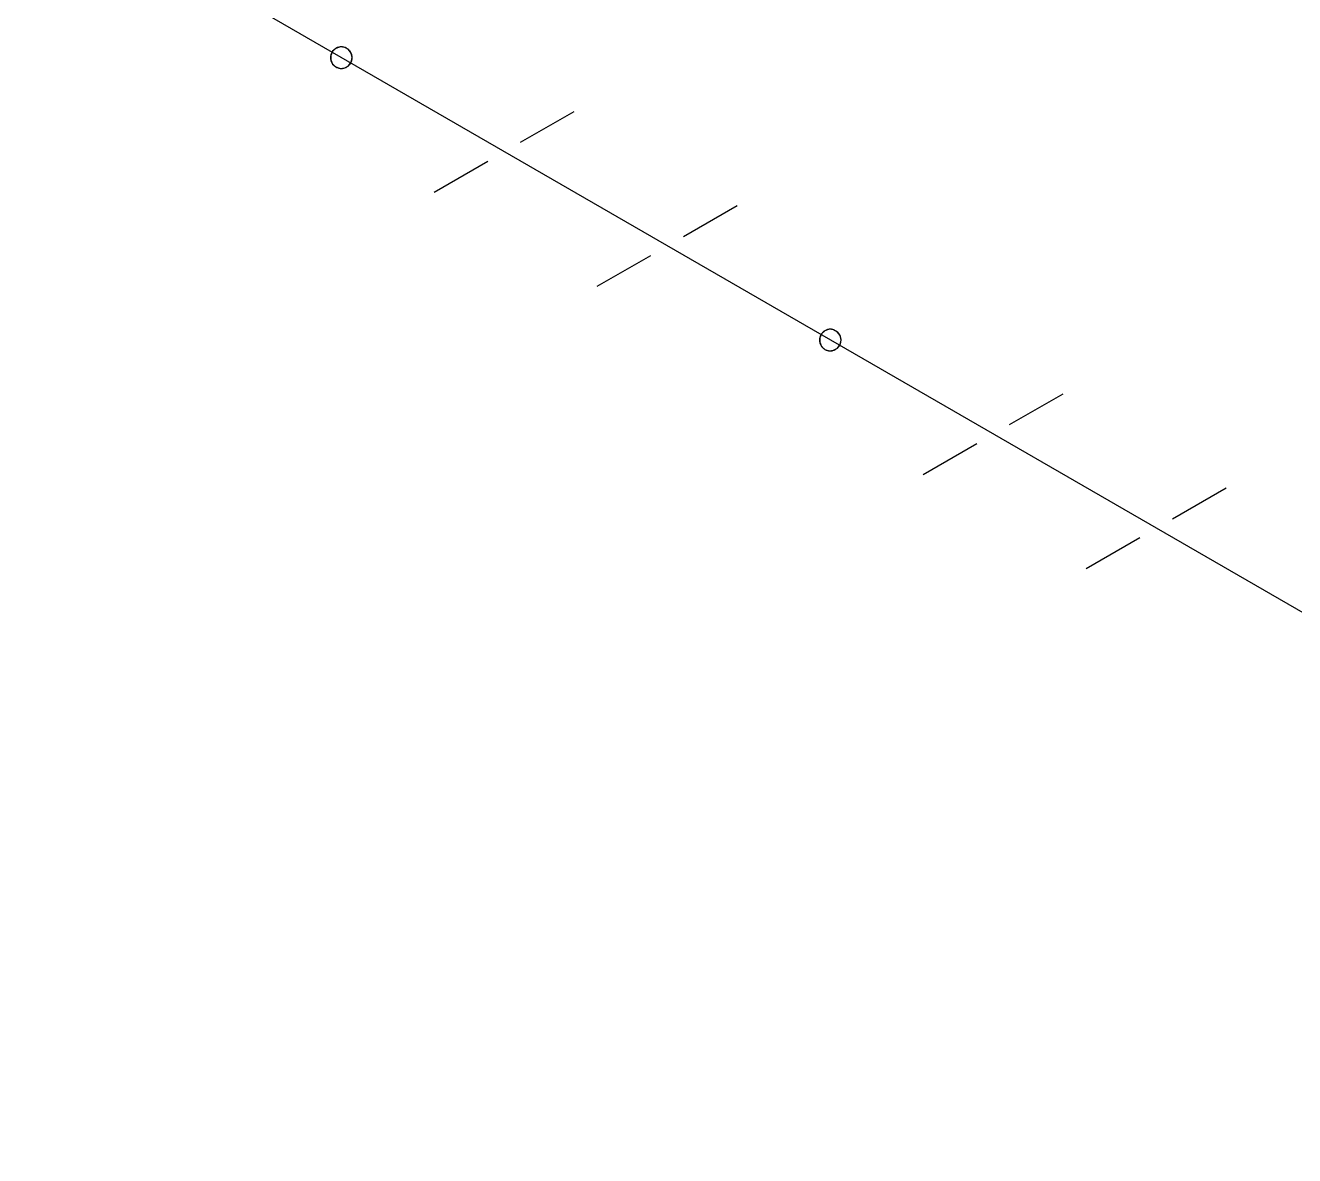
# Model space of a CAD drawing. Extents: x 0 to 17.2, y 0.1 to 11.3.
# Drawn here: x 8.573 to 11.926, y 2.793 to 5.78 of the extents above; entities that cross this region are included whole.
import ezdxf

# ---------------------------------------------------------------- set-up
doc = ezdxf.new("R2010")
doc.units = 0
doc.layers.add('FITTINGS', color=4, linetype='CONTINUOUS')
doc.layers.add('PIPE', color=7, linetype='CONTINUOUS')

msp = doc.modelspace()

# ---------------------------------------------------------------- linework, layer by layer
at = {"layer": 'FITTINGS'}
for points in [[(9.8814, 5.4707), (10.0228, 5.5523)], [(9.6534, 5.339), (9.7948, 5.4207)], [(10.3122, 5.222), (10.4535, 5.3036)], [(10.0841, 5.0903), (10.2255, 5.172)], [(11.1731, 4.7249), (11.3145, 4.8066)], [(10.9451, 4.5933), (11.0864, 4.6749)], [(11.6038, 4.4762), (11.7452, 4.5579)], [(11.3758, 4.3446), (11.5172, 4.4262)]]:
    msp.add_lwpolyline(points, dxfattribs=at)
at = {"layer": 'PIPE'}
msp.add_lwpolyline([(1.6545, 10.1715), (14.4336, 2.7935)], dxfattribs=at)
at = {"layer": 'WELD POINTS'}
for points in [[(9.4364, 5.6944), (9.4363, 5.6964), (9.4361, 5.6983), (9.4358, 5.7003), (9.4353, 5.7022), (9.4347, 5.7041), (9.4339, 5.706), (9.4331, 5.7077), (9.4321, 5.7095), (9.431, 5.7111), (9.4297, 5.7127), (9.4284, 5.7142), (9.427, 5.7155), (9.4255, 5.7168), (9.4238, 5.718), (9.4222, 5.719), (9.4204, 5.72), (9.4186, 5.7208), (9.4167, 5.7215), (9.4148, 5.722), (9.4129, 5.7224), (9.4109, 5.7227), (9.4089, 5.7228), (9.4069, 5.7228), (9.4049, 5.7227), (9.403, 5.7224), (9.401, 5.722), (9.3991, 5.7215), (9.3973, 5.7208), (9.3954, 5.72), (9.3937, 5.719), (9.392, 5.718), (9.3904, 5.7168), (9.3889, 5.7155), (9.3874, 5.7142), (9.3861, 5.7127), (9.3849, 5.7111), (9.3838, 5.7095), (9.3828, 5.7077), (9.3819, 5.706), (9.3812, 5.7041), (9.3805, 5.7022), (9.3801, 5.7003), (9.3797, 5.6983), (9.3795, 5.6964), (9.3794, 5.6944), (9.3795, 5.6924), (9.3797, 5.6904), (9.3801, 5.6885), (9.3805, 5.6865), (9.3812, 5.6846), (9.3819, 5.6828), (9.3828, 5.681), (9.3838, 5.6793), (9.3849, 5.6776), (9.3861, 5.6761), (9.3874, 5.6746), (9.3889, 5.6732), (9.3904, 5.6719), (9.392, 5.6708), (9.3937, 5.6697), (9.3954, 5.6688), (9.3973, 5.668), (9.3991, 5.6673), (9.401, 5.6667), (9.403, 5.6663), (9.4049, 5.6661), (9.4069, 5.6659), (9.4089, 5.6659), (9.4109, 5.6661), (9.4129, 5.6663), (9.4148, 5.6667), (9.4167, 5.6673), (9.4186, 5.668), (9.4204, 5.6688), (9.4222, 5.6697), (9.4238, 5.6708), (9.4255, 5.6719), (9.427, 5.6732), (9.4284, 5.6746), (9.4297, 5.6761), (9.431, 5.6776), (9.4321, 5.6793), (9.4331, 5.681), (9.4339, 5.6828), (9.4347, 5.6846), (9.4353, 5.6865), (9.4358, 5.6885), (9.4361, 5.6904), (9.4364, 5.6944)], [(9.4364, 5.6944), (9.4339, 5.706), (9.427, 5.7155), (9.4167, 5.7215), (9.4049, 5.7227), (9.3937, 5.719), (9.3849, 5.7111), (9.3801, 5.7003), (9.3801, 5.6885), (9.3849, 5.6776), (9.3937, 5.6697), (9.4049, 5.6661), (9.4167, 5.6673), (9.427, 5.6732), (9.4339, 5.6828), (9.4364, 5.6944)], [(10.7281, 4.9483), (10.728, 4.9503), (10.7278, 4.9522), (10.7275, 4.9542), (10.727, 4.9561), (10.7264, 4.958), (10.7256, 4.9599), (10.7247, 4.9616), (10.7238, 4.9634), (10.7226, 4.965), (10.7214, 4.9666), (10.7201, 4.9681), (10.7187, 4.9694), (10.7171, 4.9707), (10.7155, 4.9719), (10.7138, 4.9729), (10.7121, 4.9739), (10.7103, 4.9747), (10.7084, 4.9754), (10.7065, 4.9759), (10.7045, 4.9763), (10.7026, 4.9766), (10.7006, 4.9767), (10.6986, 4.9767), (10.6966, 4.9766), (10.6947, 4.9763), (10.6927, 4.9759), (10.6908, 4.9754), (10.6889, 4.9747), (10.6871, 4.9739), (10.6854, 4.9729), (10.6837, 4.9719), (10.6821, 4.9707), (10.6805, 4.9694), (10.6791, 4.9681), (10.6778, 4.9666), (10.6766, 4.965), (10.6755, 4.9634), (10.6745, 4.9616), (10.6736, 4.9599), (10.6728, 4.958), (10.6722, 4.9561), (10.6717, 4.9542), (10.6714, 4.9522), (10.6712, 4.9503), (10.6711, 4.9483), (10.6712, 4.9463), (10.6714, 4.9443), (10.6717, 4.9424), (10.6722, 4.9404), (10.6728, 4.9385), (10.6736, 4.9367), (10.6745, 4.9349), (10.6755, 4.9332), (10.6766, 4.9315), (10.6778, 4.93), (10.6791, 4.9285), (10.6805, 4.9271), (10.6821, 4.9258), (10.6837, 4.9247), (10.6854, 4.9236), (10.6871, 4.9227), (10.6889, 4.9219), (10.6908, 4.9212), (10.6927, 4.9206), (10.6947, 4.9202), (10.6966, 4.92), (10.6986, 4.9198), (10.7006, 4.9198), (10.7026, 4.92), (10.7045, 4.9202), (10.7065, 4.9206), (10.7084, 4.9212), (10.7103, 4.9219), (10.7121, 4.9227), (10.7138, 4.9236), (10.7155, 4.9247), (10.7171, 4.9258), (10.7187, 4.9271), (10.7201, 4.9285), (10.7214, 4.93), (10.7226, 4.9315), (10.7238, 4.9332), (10.7247, 4.9349), (10.7256, 4.9367), (10.7264, 4.9385), (10.727, 4.9404), (10.7275, 4.9424), (10.7278, 4.9443), (10.7281, 4.9483)], [(10.7281, 4.9483), (10.7256, 4.9599), (10.7187, 4.9694), (10.7084, 4.9754), (10.6966, 4.9766), (10.6854, 4.9729), (10.6766, 4.965), (10.6717, 4.9542), (10.6717, 4.9424), (10.6766, 4.9315), (10.6854, 4.9236), (10.6966, 4.92), (10.7084, 4.9212), (10.7187, 4.9271), (10.7256, 4.9367), (10.7281, 4.9483)]]:
    msp.add_lwpolyline(points, dxfattribs=at)

doc.saveas('drawing.dxf')
